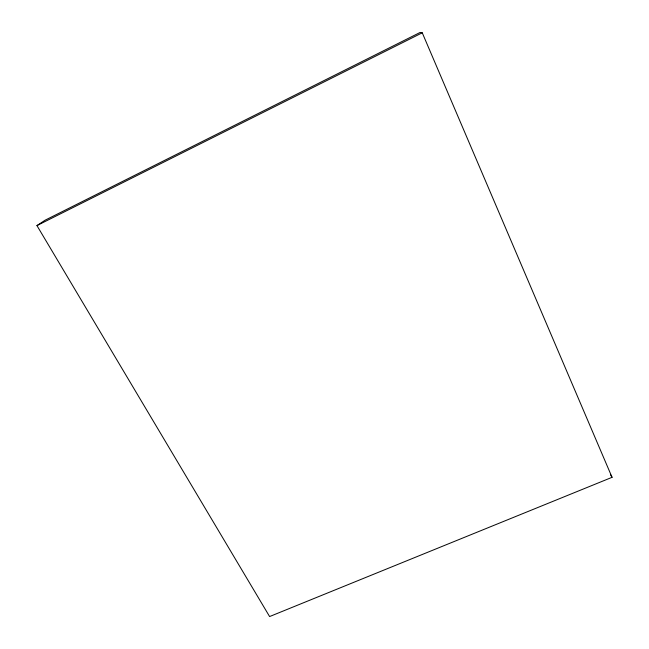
<?xml version="1.0" encoding="UTF-8"?>
<svg xmlns="http://www.w3.org/2000/svg" width="649" height="649" viewBox="0 0 649 649"><rect width="100%" height="100%" fill="white"/><g stroke="black" fill="none" stroke-linecap="round" stroke-linejoin="round"><path stroke-width="0.97" d="M36.944 225.592L45.13 220.173L420.122 32.45L422.256 32.807L612.056 477.323L269.603 616.55L36.944 225.592L422.256 32.807M610.571 474.768L612.056 477.323"/></g></svg>
